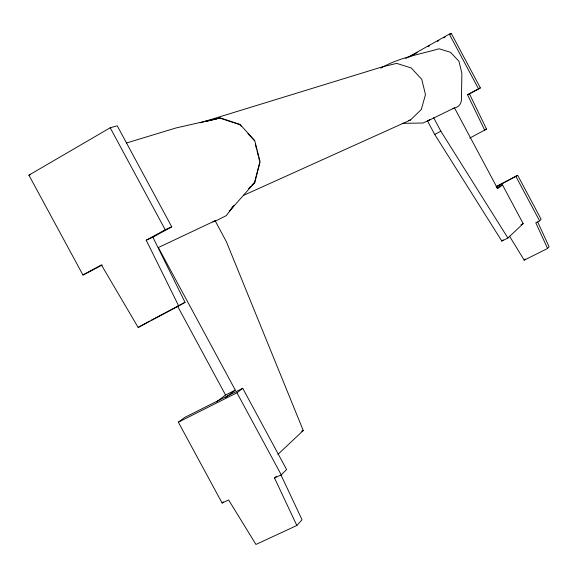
<?xml version="1.0" encoding="UTF-8"?>
<svg xmlns="http://www.w3.org/2000/svg" width="578" height="578" viewBox="0 0 578 578"><rect width="100%" height="100%" fill="white"/><g stroke="black" fill="none" stroke-linecap="round" stroke-linejoin="round"><path stroke-width="0.87" d="M259.594 162.815L254.522 182.554L252.008 185.054M233.107 206.382L229.473 211.187L254.833 182.388L260.129 161.782L254.725 140.533L240.058 124.451L220.167 117.919L176.052 127.948L126.242 143.077M234.119 205.147L226.309 215.616L215.11 221.251M296.839 525.489L274.528 478.035L281.248 474.834L286.601 469.567L242.738 388.293L184.62 417.489L178.356 422.186L222.111 503.055L228.628 499.941L255.946 544.447L296.839 525.489L302.027 519.752L281.081 475.181M509.478 236.106L524.21 260.151L547.59 248.475L549.1 246.813L537.728 222.046M524.21 260.151L525.286 259.009M248.54 188.638L251.062 186.138M252.319 184.888L254.833 182.388M380.823 68.168C398.365 57.807 419.534 54.39 439.063 48.776L450.594 52.316L458.946 61.297L461.865 73.29L461.446 99.748A8.627 8.374 69.3 0 1 455.464 107.718M547.59 248.475L535.792 222.783L539.599 220.854L541.153 219.329L517.693 175.358L496.097 186.564M274.528 478.035L276.335 476.279M243.338 195.458L410.467 120L421.311 109.488L425.473 94.611L421.781 79.381L411.218 67.937L396.667 63.385L382.08 66.918L200.176 122.818M277.931 454.359L303.269 430.531L226.301 241.51L215.117 220.753L158.336 247.536L235.304 390.114L225.644 397.534M502.506 184.924L497.629 188.666L454.481 107.862L427.532 121.004L434.743 134.493L501.834 241.084L507.903 238.013L523.177 223.643L502.506 184.924L496.719 187.929M222.111 503.055L223.411 501.841M501.834 241.084L503.127 239.877M178.356 422.186L236.951 392.78L242.738 388.293M496.394 186.839L517.693 175.358M216.461 401.963L225.55 395.02L235.304 390.114M28.9 175.163L110.196 127.774L117.255 125.823L171.738 226.822L152.895 237.19L146.227 240.202L178.703 305.964L138.171 327.444L101.367 264.89L82.957 275.027L28.9 175.163L30.605 174.635M178.703 305.964L185.047 302.316L152.895 237.19M480.354 87.921L469.444 93.846L486.51 129.082L484.675 130.137L467.515 94.72L480.354 87.921L451.353 33.553L449.323 34.116L405.677 58.523M138.171 327.444L149.572 321.122M409.462 56.976L411.009 56.109M412.562 55.242L417.215 52.641M428.081 46.565L429.627 45.698M437.387 41.363L438.94 40.496M443.593 37.895L445.147 37.028M449.8 34.42L451.353 33.553M146.227 240.202L165.221 229.755L171.738 226.822M102.299 265.02L82.957 275.027M212.885 221.974L215.117 220.753M453.029 108.65L454.481 107.862M434.743 134.493L440.855 131.206L507.903 238.013M469.806 138.063L486.51 129.082M151.147 320.284L185.047 302.316M520.995 224.748L523.177 223.643M301.709 431.282L303.269 430.531M429.541 119.964L423.06 123.027L402.194 123.331M427.532 121.004L429.974 119.848M467.515 94.72L469.444 93.846M204.756 121.618L220.167 117.919M205.313 121.59L219.857 118.1M408.754 120.39L410.467 120M220.688 118.367L239.747 124.624L241.51 126.553M247.962 133.634L254.414 140.707M110.196 127.774L165.221 229.755M236.951 392.78L281.248 474.834M177.489 306.022L225.55 395.02M433.637 117.695L440.855 131.206M449.323 34.116L478.483 88.766M516.017 176.658L539.599 220.854M255.274 144.11L256.574 149.211M257.008 150.909L258.301 156.009M258.734 157.707L259.601 161.11"/></g></svg>
